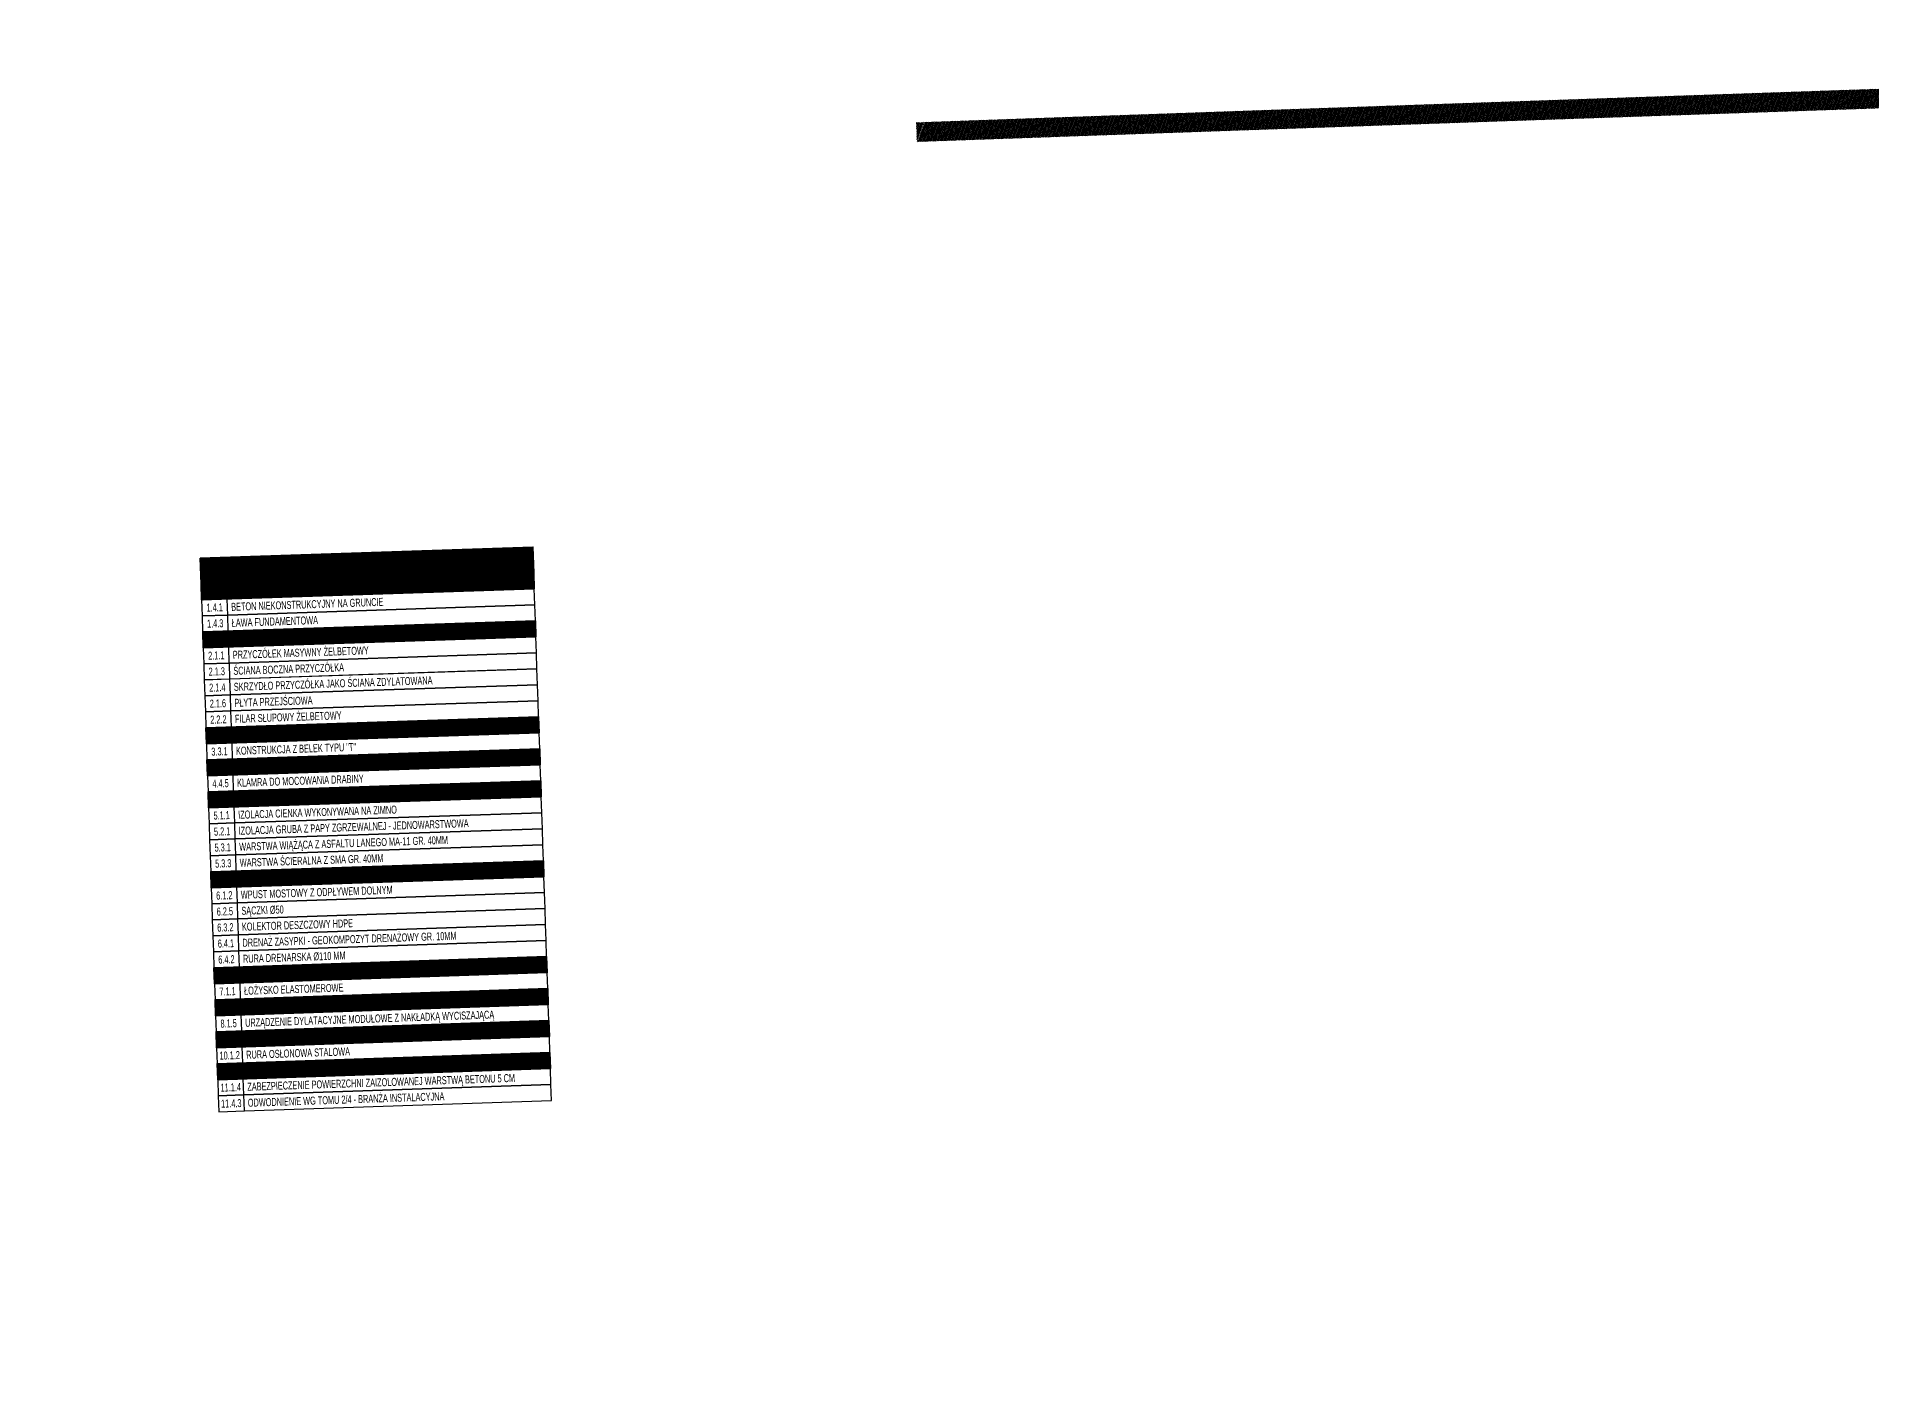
# Model space of a CAD drawing. Header units: metres. Extents: x 8395712 to 9795150, y 4166577 to 5794892.
# Drawn here: x 8418112.9 to 8418170.2, y 5772625.6 to 5772667.5 of the extents above; entities that cross this region are included whole.
import ezdxf
from ezdxf.enums import TextEntityAlignment as Align

# ---------------------------------------------------------------- set-up
doc = ezdxf.new("R2010")
doc.units = ezdxf.units.M
doc.layers.add('00RysOpi-T', color=2, linetype='Continuous')
for name, color, linetype, lineweight in [('AII_M_kreskowanie', 8, 'Continuous', 0), ('AII_M_legenda', 1, 'Continuous', 25), ('AII_M_opisy wymiary', 1, 'Continuous', 25)]:
    doc.layers.add(name, color=color, linetype=linetype, lineweight=lineweight)
doc.styles.add('CDMSTYLE', font='CDMSIMPL.shx', dxfattribs={"width": 0.7, "bigfont": 'CDMBIGPL.shx'})

# ---------------------------------------------------------------- blocks, each defined once
blk = doc.blocks.new('OpiLeg02')
at = {"layer": 'AII_M_legenda', "linetype": 'Continuous', "lineweight": 25}
h = blk.add_hatch(dxfattribs=at)
h.set_pattern_fill('ANSI37', color=254, scale=0.04)
h.set_pattern_definition([(45, (-232.66827, -46.22293), (-0.08980256, 0.08980256), []), (135, (-232.66827, -46.22293), (-0.08980256, -0.08980256), [])])
h.paths.add_polyline_path([(0, 0), (104, 0), (104, 8), (0, 8)])
at = {"layer": 'AII_M_legenda', "color": 2, "linetype": 'Continuous', "lineweight": 35}
blk.add_lwpolyline([(0, 0), (104, 0), (104, 8), (0, 8)], close=True, dxfattribs=at)
at = {"layer": 'AII_M_legenda', "color": 3, "linetype": 'Continuous', "lineweight": -2, "style": 'CDMSTYLE', "width": 0.6}
blk.add_attdef('NAGŁÓWEK', text='', height=4, dxfattribs=at).set_placement((4, 4), align=Align.MIDDLE_LEFT)
blk = doc.blocks.new('OpiLeg03')
at = {"layer": 'AII_M_legenda', "linetype": 'Continuous', "lineweight": 25}
h = blk.add_hatch(dxfattribs=at)
h.set_pattern_fill('ANSI37', color=254, scale=0.03)
h.paths.add_polyline_path([(0, -5), (104, -5), (104, 0), (0, 0)])
at = {"layer": 'AII_M_legenda', "color": 0, "linetype": 'Continuous'}
blk.add_line((8, 0), (8, -5), dxfattribs=at)
at = {"layer": 'AII_M_legenda', "color": 2, "linetype": 'Continuous', "lineweight": 35}
blk.add_lwpolyline([(0, -5), (104, -5), (104, 0), (0, 0)], close=True, dxfattribs=at)
at = {"layer": 'AII_M_legenda', "color": 9, "linetype": 'Continuous', "lineweight": 25, "style": 'CDMSTYLE', "width": 0.7, "flags": 1}
for tag, p in [('SPECYF', (-25.64, -4.25)), ('ID', (-14.56, -4.25)), ('BAZA', (-7.93, -4.25))]:
    blk.add_attdef(tag, p, '', height=2, dxfattribs=at)
at = {"layer": 'AII_M_legenda', "color": 1, "linetype": 'Continuous', "lineweight": -2, "style": 'CDMSTYLE', "width": 0.6}
blk.add_attdef('NR', text='', height=2.5, dxfattribs=at).set_placement((4, -2.5), align=Align.MIDDLE)
blk.add_attdef('NAZWAPOL', text='', height=2.5, dxfattribs=at).set_placement((9.17, -2.5), align=Align.MIDDLE_LEFT)
blk = doc.blocks.new('OpiLeg01')
at = {"layer": 'AII_M_legenda', "color": 0, "linetype": 'Continuous'}
blk.add_lwpolyline([(0, -5), (8, -5), (8, 0), (0, 0)], close=True, dxfattribs=at)
blk.add_lwpolyline([(8, -5), (104, -5), (104, 0), (8, 0)], dxfattribs=at)
at = {"layer": 'AII_M_legenda', "color": 9, "linetype": 'Continuous', "lineweight": 25, "style": 'CDMSTYLE', "width": 0.7, "flags": 1}
for tag, p in [('SPECYF', (-25.64, -4.25)), ('ID', (-14.56, -4.25)), ('BAZA', (-7.93, -4.25))]:
    blk.add_attdef(tag, p, '', height=2, dxfattribs=at)
at = {"layer": 'AII_M_legenda', "linetype": 'Continuous', "lineweight": -2, "style": 'CDMSTYLE', "width": 0.6}
blk.add_attdef('NR', text='', height=2.5, dxfattribs=at).set_placement((4, -2.5), align=Align.MIDDLE)
blk.add_attdef('NAZWAPOL', text='', height=2.5, dxfattribs=at).set_placement((9.17, -2.5), align=Align.MIDDLE_LEFT)

msp = doc.modelspace()

# ---------------------------------------------------------------- hatches: boundary and pattern name
at = {"layer": 'AII_M_kreskowanie', "lineweight": 0, "true_color": 0xc5c7c4}
h = msp.add_hatch(dxfattribs=at)
h.set_pattern_fill('ANSI37', color=9, scale=0.01, angle=118.530176)
h.set_pattern_definition([(159.2029170518, (1488634.98466, -798209.058678), (-0.01127313493257, -0.02968128920367), []), (249.2029170518, (1488634.98466, -798209.058678), (0.02968128920367, -0.01127313493257), [])])
edge = h.paths.add_edge_path()
edge.add_line((8418208.5291, 5772666.5129), (8418208.509, 5772667.1126))
edge.add_spline(control_points=[(8418208.509, 5772667.1126), (8418185.7874, 5772666.3812), (8418163.0671, 5772665.6111), (8418140.3482, 5772664.8022)], knot_values=[-0.0087449, -0.0087449, -0.0087449, -0.0087449, -0.0053349, -0.0053349, -0.0053349, -0.0053349], degree=3, periodic=0)
edge.add_line((8418140.3482, 5772664.8022), (8418140.3683, 5772664.2026))
edge.add_spline(control_points=[(8418140.3683, 5772664.2026), (8418163.0872, 5772665.0114), (8418185.8075, 5772665.7815), (8418208.5291, 5772666.5129)], knot_values=[-0.0087449, -0.0087449, -0.0087449, -0.0087449, -0.0053349, -0.0053349, -0.0053349, -0.0053349], degree=3, periodic=0)

# ---------------------------------------------------------------- linework, layer by layer
at = {"layer": 'AII_M_opisy wymiary', "color": 1, "linetype": 'ByBlock', "lineweight": 40}
msp.add_circle((8418171.8303, 5772432.124), 22459.4841, dxfattribs=at)

# ---------------------------------------------------------------- block references
at = {"layer": '00RysOpi-T', "color": 1, "linetype": 'ByBlock', "lineweight": 25, "xscale": 0.09999999999999999, "yscale": 0.09999999999999999, "zscale": 0.09999999999999999}
for name, p, rotation, values in [('OpiLeg02', (8418118.0008, 5772650.3915), 1.920622450795788, {'NAGŁÓWEK': 'LEGENDA'}), ('OpiLeg03', (8418118.0008, 5772650.3915), 1.920622450795788, {'NR': '1', 'NAZWAPOL': 'FUNDAMENTOWANIE'}), ('OpiLeg01', (8418118.0175, 5772649.8918), 1.920622450795788, {'NR': '1.4.1', 'NAZWAPOL': 'BETON NIEKONSTRUKCYJNY NA GRUNCIE'}), ('OpiLeg01', (8418118.0343, 5772649.3921), 1.920622450795788, {'NR': '1.4.3', 'NAZWAPOL': 'ŁAWA FUNDAMENTOWA'}), ('OpiLeg03', (8418118.0511, 5772648.8924), 1.920622450795788, {'NR': '2', 'NAZWAPOL': 'PODPORY'}), ('OpiLeg01', (8418118.0678, 5772648.3927), 1.920622450795788, {'NR': '2.1.1', 'NAZWAPOL': 'PRZYCZÓŁEK MASYWNY ŻELBETOWY'}), ('OpiLeg01', (8418118.0846, 5772647.893), 1.920622450795788, {'NR': '2.1.3', 'NAZWAPOL': 'ŚCIANA BOCZNA PRZYCZÓŁKA'}), ('OpiLeg01', (8418118.1013, 5772647.3932), 1.920622450795788, {'NR': '2.1.4', 'NAZWAPOL': 'SKRZYDŁO PRZYCZÓŁKA JAKO ŚCIANA ZDYLATOWANA'}), ('OpiLeg01', (8418118.1181, 5772646.8935), 1.920622450795788, {'NR': '2.1.6', 'NAZWAPOL': 'PŁYTA PRZEJŚCIOWA'}), ('OpiLeg01', (8418118.1348, 5772646.3938), 1.920622450795788, {'NR': '2.2.2', 'NAZWAPOL': 'FILAR SŁUPOWY ŻELBETOWY'}), ('OpiLeg03', (8418118.1516, 5772645.8941), 1.920622450795788, {'NR': '3', 'NAZWAPOL': 'KONSTRUKCJE BETONOWE'}), ('OpiLeg01', (8418118.1684, 5772645.3944), 1.920622450795788, {'NR': '3.3.1', 'NAZWAPOL': 'KONSTRUKCJA Z BELEK TYPU "T"'}), ('OpiLeg03', (8418118.1851, 5772644.8946), 1.920622450795788, {'NR': '4', 'NAZWAPOL': 'KONSTRUKCJE STALOWE'}), ('OpiLeg01', (8418118.2019, 5772644.3949), 1.920622450795788, {'NR': '4.4.5', 'NAZWAPOL': 'KLAMRA DO MOCOWANIA DRABINY'}), ('OpiLeg03', (8418118.2186, 5772643.8952), 1.920622450795788, {'NR': '5', 'NAZWAPOL': 'IZOLACJE I NAWIERZCHNIE'}), ('OpiLeg01', (8418118.2354, 5772643.3955), 1.920622450795788, {'NR': '5.1.1', 'NAZWAPOL': 'IZOLACJA CIENKA WYKONYWANA NA ZIMNO'}), ('OpiLeg01', (8418118.2521, 5772642.8958), 1.920622450795788, {'NR': '5.2.1', 'NAZWAPOL': 'IZOLACJA GRUBA Z PAPY ZGRZEWALNEJ - JEDNOWARSTWOWA'}), ('OpiLeg01', (8418118.2689, 5772642.396), 1.920622450795788, {'NR': '5.3.1', 'NAZWAPOL': 'WARSTWA WIĄŻĄCA Z ASFALTU LANEGO MA-11 GR. 40MM'}), ('OpiLeg01', (8418118.2857, 5772641.8963), 1.920622450795788, {'NR': '5.3.3', 'NAZWAPOL': 'WARSTWA ŚCIERALNA Z SMA GR. 40MM'}), ('OpiLeg03', (8418118.3024, 5772641.3966), 1.920622450795788, {'NR': '6', 'NAZWAPOL': 'ODWODNIENIE'}), ('OpiLeg01', (8418118.3192, 5772640.8969), 1.920622450795788, {'NR': '6.1.2', 'NAZWAPOL': 'WPUST MOSTOWY Z ODPŁYWEM DOLNYM'}), ('OpiLeg01', (8418118.3359, 5772640.3972), 1.920622450795788, {'NR': '6.2.5', 'NAZWAPOL': 'SĄCZKI %%C50'}), ('OpiLeg01', (8418118.3527, 5772639.8974), 1.920622450795788, {'NR': '6.3.2', 'NAZWAPOL': 'KOLEKTOR DESZCZOWY HDPE'}), ('OpiLeg01', (8418118.3695, 5772639.3977), 1.920622450795788, {'NR': '6.4.1', 'NAZWAPOL': 'DRENAŻ ZASYPKI - GEOKOMPOZYT DRENAŻOWY GR. 10MM'}), ('OpiLeg01', (8418118.3862, 5772638.898), 1.920622450795788, {'NR': '6.4.2', 'NAZWAPOL': 'RURA DRENARSKA %%C110 MM'}), ('OpiLeg03', (8418118.403, 5772638.3983), 1.920622450795788, {'NR': '7', 'NAZWAPOL': 'ŁOŻYSKA'}), ('OpiLeg01', (8418118.4197, 5772637.8986), 1.920622450795788, {'NR': '7.1.1', 'NAZWAPOL': 'ŁOŻYSKO ELASTOMEROWE'}), ('OpiLeg03', (8418118.4365, 5772637.3988), 1.920622450795788, {'NR': '8', 'NAZWAPOL': 'URZĄDZENIA DYLATACYJNE'}), ('OpiLeg03', (8418118.47, 5772636.3994), 1.920622450795789, {'NR': '10', 'NAZWAPOL': 'INNE ROBOTY MOSTOWE'}), ('OpiLeg01', (8418118.4868, 5772635.8997), 1.920622450795789, {'NR': '10.1.2', 'NAZWAPOL': 'RURA OSŁONOWA STALOWA'}), ('OpiLeg03', (8418118.5035, 5772635.4), 1.920622450795789, {'NR': '11', 'NAZWAPOL': 'POZOSTAŁE POZYCJE'}), ('OpiLeg01', (8418118.5203, 5772634.9003), 1.920622450795789, {'NR': '11.1.4', 'NAZWAPOL': 'ZABEZPIECZENIE POWIERZCHNI ZAIZOLOWANEJ WARSTWĄ BETONU 5 CM'}), ('OpiLeg01', (8418118.537, 5772634.4005), 1.920622450795789, {'NR': '11.4.3', 'NAZWAPOL': 'ODWODNIENIE WG TOMU 2/4 - BRANŻA INSTALACYJNA'})]:
    msp.add_blockref(name, p, dxfattribs=dict(at, rotation=rotation)).add_auto_attribs(values)
at = {"layer": '00RysOpi-T', "color": 1, "xscale": 0.1, "yscale": 0.1, "zscale": 0.1, "rotation": 1.920622450795788}
msp.add_blockref('OpiLeg01', (8418118.4532, 5772636.8991), dxfattribs=at).add_auto_attribs({'NR': '8.1.5', 'NAZWAPOL': 'URZĄDZENIE DYLATACYJNE MODUŁOWE Z NAKŁADKĄ WYCISZAJĄCĄ'})

doc.saveas('drawing.dxf')
